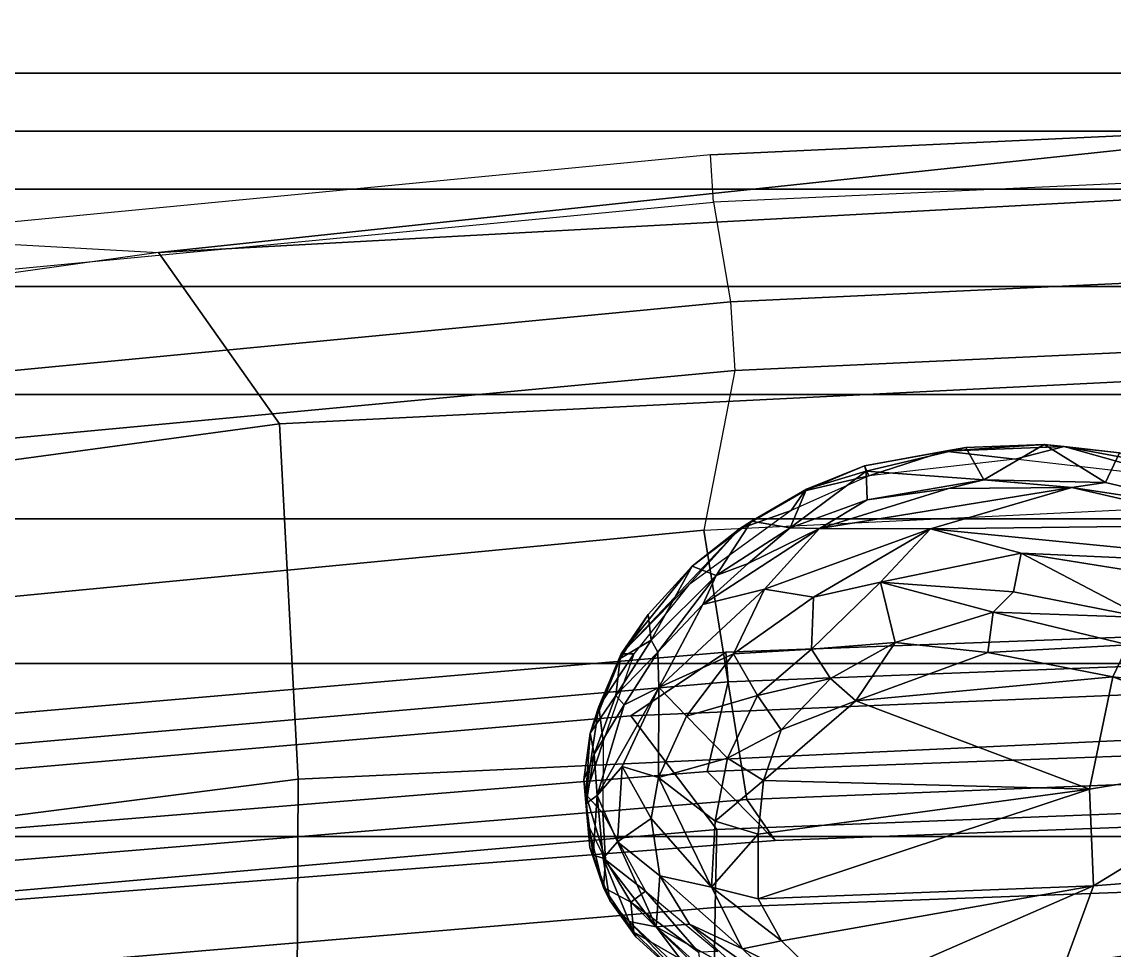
# Model space of a CAD drawing. Extents: x -14.5 to 14.5, y -12.2 to 16.5.
# Drawn here: x -2.193 to -0.826, y 8.627 to 9.789 of the extents above; entities that cross this region are included whole.
import ezdxf

# ---------------------------------------------------------------- set-up
doc = ezdxf.new("R2010")
doc.units = 0
doc.header["$MEASUREMENT"] = 0
doc.layers.add('FABRICBACK', color=82, linetype='Continuous')
doc.layers.add('SEAT-FRAME', color=253, linetype='Continuous')

msp = doc.modelspace()

# ---------------------------------------------------------------- linework, layer by layer
at = {"layer": 'FABRICBACK'}
for points in [[(-10.4044, 9.8016, 36.4281), (-10.3932, 9.7244, 36.0941), (10.3932, 9.7244, 36.0941), (10.4044, 9.8016, 36.4281)], [(-10.3406, 9.6518, 35.7341), (10.3406, 9.6518, 35.7341), (10.3932, 9.7244, 36.0941), (-10.3932, 9.7244, 36.0941)], [(-10.3406, 9.6518, 35.7341), (-10.2586, 9.5792, 35.3505), (10.2586, 9.5792, 35.3505), (10.3406, 9.6518, 35.7341)], [(-10.0969, 9.4573, 34.7136), (10.0969, 9.4573, 34.7136), (10.2586, 9.5792, 35.3505), (-10.2586, 9.5792, 35.3505)], [(-10.0969, 9.4573, 34.7136), (-9.9028, 9.322, 34.055), (9.9028, 9.322, 34.055), (10.0969, 9.4573, 34.7136)], [(-9.6908, 9.1664, 33.4116), (9.6908, 9.1664, 33.4116), (9.9028, 9.322, 34.055), (-9.9028, 9.322, 34.055)], [(-9.6908, 9.1664, 33.4116), (-9.4718, 8.9853, 32.7918), (9.4718, 8.9853, 32.7918), (9.6908, 9.1664, 33.4116)], [(-9.2434, 8.7689, 32.1697), (9.2434, 8.7689, 32.1697), (9.4718, 8.9853, 32.7918), (-9.4718, 8.9853, 32.7918)], [(-9.2434, 8.7689, 32.1697), (-8.7726, 8.2879, 30.9385), (8.7726, 8.2879, 30.9385), (9.2434, 8.7689, 32.1697)]]:
    msp.add_3dface(points, dxfattribs=at)
at = {"layer": 'SEAT-FRAME'}
for points in [[(0, 9.6101, 17.3709), (0, 9.6673, 17.2454), (-0.5215, 9.6598, 17.2477), (-2.022, 9.4997, 17.4056)], [(-2.022, 9.4997, 17.4056), (-0.5215, 9.6598, 17.2477), (-1.3309, 9.6223, 17.2609), (-2.3893, 9.5205, 17.2979)], [(-0.5215, 9.6598, 17.2477), (-0.5501, 9.5985, 17.1235), (-1.3272, 9.563, 17.1356), (-1.3309, 9.6223, 17.2609)], [(-1.3272, 9.563, 17.1356), (-1.3309, 9.6223, 17.2609), (-2.3893, 9.5205, 17.2979), (-2.4763, 9.4531, 17.1752)], [(-1.8706, 9.2853, 17.4321), (0, 9.3787, 17.4091), (0, 9.6101, 17.3709), (-2.022, 9.4997, 17.4056)], [(-1.3272, 9.563, 17.1356), (-1.306, 9.4383, 17.1007), (-0.5459, 9.4742, 17.0888), (-0.5501, 9.5985, 17.1235)], [(-2.4952, 9.3242, 17.14), (-2.4763, 9.4531, 17.1752), (-1.3272, 9.563, 17.1356), (-1.306, 9.4383, 17.1007)], [(-2.3893, 9.5205, 17.2979), (-2.022, 9.4997, 17.4056), (-3.1984, 9.3346, 17.458), (-3.5302, 9.3475, 17.3611)], [(-1.8706, 9.2853, 17.4321), (-2.022, 9.4997, 17.4056), (-3.1984, 9.3346, 17.458), (-3.2031, 9.1049, 17.4754)], [(-1.306, 9.4383, 17.1007), (-1.3005, 9.3521, 17.089), (-0.5434, 9.3874, 17.0766), (-0.5459, 9.4742, 17.0888)], [(-2.4852, 9.2411, 17.1296), (-2.4952, 9.3242, 17.14), (-1.306, 9.4383, 17.1007), (-1.3005, 9.3521, 17.089)], [(-1.3005, 9.3521, 17.089), (-1.3394, 9.1524, 16.9839), (-0.5744, 9.1895, 16.9696), (-0.5434, 9.3874, 17.0766)], [(-1.8706, 9.2853, 17.4321), (-1.847, 8.8405, 17.2012), (0, 8.9275, 17.1729), (0, 9.3787, 17.4091)], [(-2.4822, 9.0426, 17.0267), (-2.4852, 9.2411, 17.1296), (-1.3005, 9.3521, 17.089), (-1.3394, 9.1524, 16.9839)], [(-3.182, 8.6695, 17.2553), (-1.847, 8.8405, 17.2012), (-1.8706, 9.2853, 17.4321), (-3.2031, 9.1049, 17.4754)], [(-0.8884, 9.2569, 17.3847), (-1.0378, 9.2513, 17.3873), (-0.9135, 9.2594, 17.4056)], [(-0.9135, 9.2594, 17.4056), (-1.0378, 9.2513, 17.3873), (-1.0112, 9.2556, 17.4076)], [(-0.9498, 9.2413, 17.3772), (-1.0378, 9.2513, 17.3873), (-0.8884, 9.2569, 17.3847)], [(-0.9887, 9.2153, 17.4481), (-0.9135, 9.2594, 17.4056), (-1.0112, 9.2556, 17.4076)], [(-0.9135, 9.2594, 17.4056), (-0.9887, 9.2153, 17.4481), (-0.8366, 9.2118, 17.4434)], [(-0.8884, 9.2569, 17.3847), (-0.7501, 9.2183, 17.3673), (-0.9498, 9.2413, 17.3772)], [(-0.9135, 9.2594, 17.4056), (-0.8192, 9.249, 17.4028), (-0.8884, 9.2569, 17.3847)], [(-0.8366, 9.2118, 17.4434), (-0.8192, 9.249, 17.4028), (-0.9135, 9.2594, 17.4056)], [(-0.7501, 9.2183, 17.3673), (-0.8884, 9.2569, 17.3847), (-0.7201, 9.2256, 17.3749)], [(-0.8192, 9.249, 17.4028), (-0.7201, 9.2256, 17.3749), (-0.8884, 9.2569, 17.3847)], [(-1.1382, 9.233, 17.3966), (-1.136, 9.2261, 17.4124), (-1.0112, 9.2556, 17.4076)], [(-1.0112, 9.2556, 17.4076), (-1.0378, 9.2513, 17.3873), (-1.1382, 9.233, 17.3966)], [(-1.1382, 9.233, 17.3966), (-1.0378, 9.2513, 17.3873), (-1.133, 9.2205, 17.3783)], [(-1.136, 9.2261, 17.4124), (-0.9887, 9.2153, 17.4481), (-1.0112, 9.2556, 17.4076)], [(-0.9498, 9.2413, 17.3772), (-1.133, 9.2205, 17.3783), (-1.0378, 9.2513, 17.3873)], [(-0.8366, 9.2118, 17.4434), (-0.6868, 9.1766, 17.4309), (-0.8192, 9.249, 17.4028)], [(-1.1382, 9.233, 17.3966), (-1.133, 9.2205, 17.3783), (-1.213, 9.2014, 17.3808)], [(-1.213, 9.2014, 17.3808), (-1.2107, 9.2035, 17.4012), (-1.1382, 9.233, 17.3966)], [(-1.2107, 9.2035, 17.4012), (-1.136, 9.2261, 17.4124), (-1.1382, 9.233, 17.3966)], [(-1.2107, 9.2035, 17.4012), (-1.2312, 9.1552, 17.4364), (-1.136, 9.2261, 17.4124)], [(-1.2312, 9.1552, 17.4364), (-1.1349, 9.1901, 17.447), (-1.136, 9.2261, 17.4124)], [(-1.213, 9.2014, 17.3808), (-1.133, 9.2205, 17.3783), (-1.23, 9.1768, 17.3684)], [(-0.9887, 9.2153, 17.4481), (-1.136, 9.2261, 17.4124), (-1.1349, 9.1901, 17.447)], [(-0.9887, 9.2153, 17.4481), (-1.1349, 9.1901, 17.447), (-1.0332, 9.2046, 17.4538)], [(-0.9887, 9.2153, 17.4481), (-1.0332, 9.2046, 17.4538), (-0.8786, 9.2059, 17.4525)], [(-0.8786, 9.2059, 17.4525), (-0.8366, 9.2118, 17.4434), (-0.9887, 9.2153, 17.4481)], [(-1.2945, 9.1538, 17.3696), (-1.2107, 9.2035, 17.4012), (-1.213, 9.2014, 17.3808)], [(-1.2945, 9.1538, 17.3696), (-1.2795, 9.1636, 17.3921), (-1.2107, 9.2035, 17.4012)], [(-1.213, 9.2014, 17.3808), (-1.23, 9.1768, 17.3684), (-1.2945, 9.1538, 17.3696)], [(-1.2107, 9.2035, 17.4012), (-1.2795, 9.1636, 17.3921), (-1.2312, 9.1552, 17.4364)], [(-1.0556, 9.154, 17.4429), (-0.8786, 9.2059, 17.4525), (-1.1945, 9.1544, 17.4482)], [(-1.1945, 9.1544, 17.4482), (-0.8786, 9.2059, 17.4525), (-1.0332, 9.2046, 17.4538)], [(-1.0332, 9.2046, 17.4538), (-1.1349, 9.1901, 17.447), (-1.1945, 9.1544, 17.4482)], [(-0.8786, 9.2059, 17.4525), (-1.0556, 9.154, 17.4429), (-0.6739, 9.1584, 17.4334)], [(-0.8366, 9.2118, 17.4434), (-0.8786, 9.2059, 17.4525), (-0.6868, 9.1766, 17.4309)], [(-0.8786, 9.2059, 17.4525), (-0.6739, 9.1584, 17.4334), (-0.6868, 9.1766, 17.4309)], [(-0.45, 8.8487, 16.6471), (-1.2857, 8.8152, 16.6637), (-1.3394, 9.1524, 16.9839), (-0.5744, 9.1895, 16.9696)], [(-1.1945, 9.1544, 17.4482), (-1.1349, 9.1901, 17.447), (-1.2312, 9.1552, 17.4364)], [(-1.23, 9.1768, 17.3684), (-1.3579, 9.0839, 17.3321), (-1.2945, 9.1538, 17.3696)], [(-1.2795, 9.1636, 17.3921), (-1.3541, 9.1071, 17.3649), (-1.3241, 9.0955, 17.4135)], [(-1.2795, 9.1636, 17.3921), (-1.2945, 9.1538, 17.3696), (-1.3541, 9.1071, 17.3649)], [(-1.2312, 9.1552, 17.4364), (-1.2795, 9.1636, 17.3921), (-1.3241, 9.0955, 17.4135)], [(-2.3823, 8.7241, 16.7124), (-2.4822, 9.0426, 17.0267), (-1.3394, 9.1524, 16.9839), (-1.2857, 8.8152, 16.6637)], [(-1.4428, 8.9974, 17.2885), (-1.3541, 9.1071, 17.3649), (-1.2945, 9.1538, 17.3696)], [(-1.4428, 8.9974, 17.2885), (-1.2945, 9.1538, 17.3696), (-1.3579, 9.0839, 17.3321)], [(-1.1945, 9.1544, 17.4482), (-1.2839, 9.1106, 17.4322), (-1.3406, 9.0594, 17.4127)], [(-1.3406, 9.0594, 17.4127), (-1.2635, 9.0783, 17.4202), (-1.1945, 9.1544, 17.4482)], [(-1.2312, 9.1552, 17.4364), (-1.3241, 9.0955, 17.4135), (-1.2839, 9.1106, 17.4322)], [(-1.2839, 9.1106, 17.4322), (-1.1945, 9.1544, 17.4482), (-1.2312, 9.1552, 17.4364)], [(-1.2635, 9.0783, 17.4202), (-1.0556, 9.154, 17.4429), (-1.1945, 9.1544, 17.4482)], [(-1.2635, 9.0783, 17.4202), (-1.2022, 9.0686, 17.4222), (-1.0556, 9.154, 17.4429)], [(-1.2022, 9.0686, 17.4222), (-1.1183, 9.0871, 17.4337), (-1.0556, 9.154, 17.4429)], [(-1.0556, 9.154, 17.4429), (-1.1183, 9.0871, 17.4337), (-0.9423, 9.1235, 17.4364)], [(-0.6739, 9.1584, 17.4334), (-1.0556, 9.154, 17.4429), (-0.5763, 9.107, 17.4083)], [(-0.5763, 9.107, 17.4083), (-1.0556, 9.154, 17.4429), (-0.9423, 9.1235, 17.4364)], [(-0.9516, 9.0753, 17.4528), (-0.9423, 9.1235, 17.4364), (-1.1183, 9.0871, 17.4337)], [(-0.9423, 9.1235, 17.4364), (-0.9516, 9.0753, 17.4528), (-0.7888, 9.0432, 17.4472)], [(-0.7073, 9.0858, 17.4122), (-0.9423, 9.1235, 17.4364), (-0.7888, 9.0432, 17.4472)], [(-0.9423, 9.1235, 17.4364), (-0.7073, 9.0858, 17.4122), (-0.5763, 9.107, 17.4083)], [(-1.4428, 8.9974, 17.2885), (-1.4092, 9.0467, 17.3358), (-1.3541, 9.1071, 17.3649)], [(-1.3541, 9.1071, 17.3649), (-1.4092, 9.0467, 17.3358), (-1.4052, 9.0148, 17.3712)], [(-1.3241, 9.0955, 17.4135), (-1.3541, 9.1071, 17.3649), (-1.4052, 9.0148, 17.3712)], [(-1.3241, 9.0955, 17.4135), (-1.3406, 9.0594, 17.4127), (-1.2839, 9.1106, 17.4322)], [(-1.3241, 9.0955, 17.4135), (-1.4052, 9.0148, 17.3712), (-1.3971, 8.9996, 17.3794)], [(-1.3406, 9.0594, 17.4127), (-1.3241, 9.0955, 17.4135), (-1.3971, 8.9996, 17.3794)], [(-1.4428, 8.9974, 17.2885), (-1.3579, 9.0839, 17.3321), (-1.4268, 8.9975, 17.2804)], [(-1.2045, 9.0034, 17.4369), (-1.1183, 9.0871, 17.4337), (-1.2022, 9.0686, 17.4222)], [(-1.1, 9.0118, 17.4651), (-1.1183, 9.0871, 17.4337), (-1.2045, 9.0034, 17.4369)], [(-1.1183, 9.0871, 17.4337), (-1.1, 9.0118, 17.4651), (-0.9773, 9.0498, 17.4654)], [(-1.1183, 9.0871, 17.4337), (-0.9773, 9.0498, 17.4654), (-0.9516, 9.0753, 17.4528)], [(-1.2635, 9.0783, 17.4202), (-1.3956, 8.9552, 17.3507), (-1.302, 8.9977, 17.3875)], [(-1.2635, 9.0783, 17.4202), (-1.3406, 9.0594, 17.4127), (-1.3956, 8.9552, 17.3507)], [(-1.2022, 9.0686, 17.4222), (-1.2635, 9.0783, 17.4202), (-1.302, 8.9977, 17.3875)], [(-1.2045, 9.0034, 17.4369), (-1.2022, 9.0686, 17.4222), (-1.302, 8.9977, 17.3875)], [(-0.9516, 9.0753, 17.4528), (-0.9773, 9.0498, 17.4654), (-0.7888, 9.0432, 17.4472)], [(-1.3956, 8.9552, 17.3507), (-1.3406, 9.0594, 17.4127), (-1.3971, 8.9996, 17.3794)], [(-1.4442, 8.9916, 17.3045), (-1.4052, 9.0148, 17.3712), (-1.4092, 9.0467, 17.3358)], [(-1.4442, 8.9916, 17.3045), (-1.4092, 9.0467, 17.3358), (-1.4428, 8.9974, 17.2885)], [(-1.1, 9.0118, 17.4651), (-0.9838, 8.999, 17.4711), (-0.9773, 9.0498, 17.4654)], [(-0.8084, 9.0089, 17.4583), (-0.9773, 9.0498, 17.4654), (-0.9838, 8.999, 17.4711)], [(-0.7888, 9.0432, 17.4472), (-0.9773, 9.0498, 17.4654), (-0.8084, 9.0089, 17.4583)], [(-1.4309, 8.9199, 15.6519), (-1.3118, 8.9994, 16.0002), (-0.4376, 9.0325, 15.9816), (-0.5855, 8.9557, 15.6296)], [(-1.3118, 8.9994, 16.0002), (-1.309, 8.9623, 16.1707), (-0.4366, 8.9961, 16.1529), (-0.4376, 9.0325, 15.9816)], [(-1.4494, 8.9454, 17.3288), (-1.4052, 9.0148, 17.3712), (-1.4442, 8.9916, 17.3045)], [(-1.4494, 8.9454, 17.3288), (-1.3971, 8.9996, 17.3794), (-1.4052, 9.0148, 17.3712)], [(-1.2045, 9.0034, 17.4369), (-1.1807, 8.9667, 17.4495), (-1.1, 9.0118, 17.4651)], [(-1.1491, 8.9385, 17.4482), (-1.1, 9.0118, 17.4651), (-1.1807, 8.9667, 17.4495)], [(-1.1, 9.0118, 17.4651), (-1.1491, 8.9385, 17.4482), (-0.9838, 8.999, 17.4711)], [(-1.4309, 8.9199, 15.6519), (-2.6935, 8.8109, 15.7211), (-2.6175, 8.8872, 16.0644), (-1.3118, 8.9994, 16.0002)], [(-1.3118, 8.9994, 16.0002), (-2.6175, 8.8872, 16.0644), (-2.6117, 8.8488, 16.2329), (-1.309, 8.9623, 16.1707)], [(-1.4709, 8.9316, 17.2431), (-1.4817, 8.8984, 17.2371), (-1.4428, 8.9974, 17.2885)], [(-1.4428, 8.9974, 17.2885), (-1.4817, 8.8984, 17.2371), (-1.4442, 8.9916, 17.3045)], [(-1.4655, 8.8879, 17.1999), (-1.4709, 8.9316, 17.2431), (-1.4268, 8.9975, 17.2804)], [(-1.4428, 8.9974, 17.2885), (-1.4268, 8.9975, 17.2804), (-1.4709, 8.9316, 17.2431)], [(-1.4494, 8.9454, 17.3288), (-1.4389, 8.9338, 17.337), (-1.3971, 8.9996, 17.3794)], [(-1.3956, 8.9552, 17.3507), (-1.3971, 8.9996, 17.3794), (-1.4389, 8.9338, 17.337)], [(-1.302, 8.9977, 17.3875), (-1.3956, 8.9552, 17.3507), (-1.361, 8.9195, 17.3403)], [(-1.302, 8.9977, 17.3875), (-1.361, 8.9195, 17.3403), (-1.2721, 8.9454, 17.4097)], [(-1.302, 8.9977, 17.3875), (-1.2721, 8.9454, 17.4097), (-1.2045, 9.0034, 17.4369)], [(-1.2045, 9.0034, 17.4369), (-1.2721, 8.9454, 17.4097), (-1.1807, 8.9667, 17.4495)], [(-0.9838, 8.999, 17.4711), (-1.1491, 8.9385, 17.4482), (-0.8273, 8.9686, 17.4528)], [(-0.8084, 9.0089, 17.4583), (-0.9838, 8.999, 17.4711), (-0.8273, 8.9686, 17.4528)], [(-0.8084, 9.0089, 17.4583), (-0.8273, 8.9686, 17.4528), (-0.6576, 8.9485, 17.4224)], [(-1.4817, 8.8984, 17.2371), (-1.4494, 8.9454, 17.3288), (-1.4442, 8.9916, 17.3045)], [(-1.309, 8.9623, 16.1707), (-1.3353, 8.8504, 16.3059), (-0.3452, 8.8871, 16.2863), (-0.4366, 8.9961, 16.1529)], [(-1.309, 8.9623, 16.1707), (-2.6117, 8.8488, 16.2329), (-2.4339, 8.7605, 16.3564), (-1.3353, 8.8504, 16.3059)], [(-1.3232, 8.7777, 15.3277), (-1.4309, 8.9199, 15.6519), (-0.5855, 8.9557, 15.6296), (-0.4414, 8.8124, 15.3056)], [(-1.2424, 8.9025, 17.4201), (-1.1807, 8.9667, 17.4495), (-1.2721, 8.9454, 17.4097)], [(-1.1807, 8.9667, 17.4495), (-1.2424, 8.9025, 17.4201), (-1.1491, 8.9385, 17.4482)], [(-0.8565, 8.828, 17.3512), (-0.8273, 8.9686, 17.4528), (-1.1491, 8.9385, 17.4482)], [(-0.8273, 8.9686, 17.4528), (-0.8565, 8.828, 17.3512), (-0.5771, 8.8749, 17.3758)], [(-0.8273, 8.9686, 17.4528), (-0.5771, 8.8749, 17.3758), (-0.6576, 8.9485, 17.4224)], [(-1.4817, 8.8984, 17.2371), (-1.4764, 8.8721, 17.2802), (-1.4494, 8.9454, 17.3288)], [(-1.4389, 8.9338, 17.337), (-1.4494, 8.9454, 17.3288), (-1.4764, 8.8721, 17.2802)], [(-1.3956, 8.9552, 17.3507), (-1.4729, 8.8203, 17.2531), (-1.4417, 8.8566, 17.2806)], [(-1.4729, 8.8203, 17.2531), (-1.3956, 8.9552, 17.3507), (-1.4389, 8.9338, 17.337)], [(-1.3956, 8.9552, 17.3507), (-1.4417, 8.8566, 17.2806), (-1.3959, 8.8428, 17.2842)], [(-1.3959, 8.8428, 17.2842), (-1.361, 8.9195, 17.3403), (-1.3956, 8.9552, 17.3507)], [(-1.3096, 8.867, 17.3783), (-1.2721, 8.9454, 17.4097), (-1.361, 8.9195, 17.3403)], [(-1.3096, 8.867, 17.3783), (-1.2424, 8.9025, 17.4201), (-1.2721, 8.9454, 17.4097)], [(-1.4709, 8.9316, 17.2431), (-1.4869, 8.8214, 17.155), (-1.4817, 8.8984, 17.2371)], [(-1.4709, 8.9316, 17.2431), (-1.4655, 8.8879, 17.1999), (-1.4869, 8.8214, 17.155)], [(-1.4729, 8.8203, 17.2531), (-1.4389, 8.9338, 17.337), (-1.4764, 8.8721, 17.2802)], [(-0.8565, 8.828, 17.3512), (-1.1491, 8.9385, 17.4482), (-1.2645, 8.839, 17.3828)], [(-1.1491, 8.9385, 17.4482), (-1.2424, 8.9025, 17.4201), (-1.2645, 8.839, 17.3828)], [(-1.3232, 8.7777, 15.3277), (-2.6409, 8.6625, 15.4028), (-2.6935, 8.8109, 15.7211), (-1.4309, 8.9199, 15.6519)], [(-1.8487, 8.4986, 16.8304), (0, 8.5815, 16.7975), (0, 8.9275, 17.1729), (-1.847, 8.8405, 17.2012)], [(-1.3959, 8.8428, 17.2842), (-1.3096, 8.867, 17.3783), (-1.361, 8.9195, 17.3403)], [(-1.2645, 8.839, 17.3828), (-1.2424, 8.9025, 17.4201), (-1.3096, 8.867, 17.3783)], [(-1.4817, 8.8984, 17.2371), (-1.4894, 8.8399, 17.189), (-1.4764, 8.8721, 17.2802)], [(-1.4869, 8.8214, 17.155), (-1.4894, 8.8399, 17.189), (-1.4817, 8.8984, 17.2371)], [(-1.4869, 8.8214, 17.155), (-1.4655, 8.8879, 17.1999), (-1.4659, 8.798, 17.1215)], [(-1.3353, 8.8504, 16.3059), (-1.2499, 8.7638, 16.473), (-0.3376, 8.7985, 16.4556), (-0.3452, 8.8871, 16.2863)], [(-0.8517, 8.7072, 17.2428), (-0.5771, 8.8749, 17.3758), (-0.8565, 8.828, 17.3512)], [(-0.4367, 8.7394, 17.2538), (-0.5771, 8.8749, 17.3758), (-0.8517, 8.7072, 17.2428)], [(-1.4894, 8.8399, 17.189), (-1.4866, 8.8101, 17.2258), (-1.4764, 8.8721, 17.2802)], [(-1.4866, 8.8101, 17.2258), (-1.4729, 8.8203, 17.2531), (-1.4764, 8.8721, 17.2802)], [(-1.3959, 8.8428, 17.2842), (-1.325, 8.7881, 17.3296), (-1.3096, 8.867, 17.3783)], [(-1.3096, 8.867, 17.3783), (-1.325, 8.7881, 17.3296), (-1.2645, 8.839, 17.3828)], [(-1.3353, 8.8504, 16.3059), (-2.4339, 8.7605, 16.3564), (-2.3595, 8.6774, 16.5195), (-1.2499, 8.7638, 16.473)], [(-1.4476, 8.7621, 17.2002), (-1.4417, 8.8566, 17.2806), (-1.4729, 8.8203, 17.2531)], [(-1.4476, 8.7621, 17.2002), (-1.4052, 8.7913, 17.2391), (-1.4417, 8.8566, 17.2806)], [(-1.4417, 8.8566, 17.2806), (-1.4052, 8.7913, 17.2391), (-1.3959, 8.8428, 17.2842)], [(-1.2499, 8.7638, 16.473), (-1.2857, 8.8152, 16.6637), (-0.45, 8.8487, 16.6471), (-0.3376, 8.7985, 16.4556)], [(-3.182, 8.6695, 17.2553), (-3.1534, 8.3407, 16.8923), (-1.8487, 8.4986, 16.8304), (-1.847, 8.8405, 17.2012)], [(-1.4866, 8.8101, 17.2258), (-1.4894, 8.8399, 17.189), (-1.4821, 8.7552, 17.1684)], [(-1.4869, 8.8214, 17.155), (-1.4843, 8.7831, 17.1374), (-1.4894, 8.8399, 17.189)], [(-1.4843, 8.7831, 17.1374), (-1.4821, 8.7552, 17.1684), (-1.4894, 8.8399, 17.189)], [(-1.4052, 8.7913, 17.2391), (-1.3296, 8.7055, 17.2588), (-1.3959, 8.8428, 17.2842)], [(-1.3959, 8.8428, 17.2842), (-1.3296, 8.7055, 17.2588), (-1.325, 8.7881, 17.3296)], [(-1.2714, 8.7719, 17.3318), (-1.2645, 8.839, 17.3828), (-1.325, 8.7881, 17.3296)], [(-1.2645, 8.839, 17.3828), (-1.2714, 8.7719, 17.3318), (-0.8565, 8.828, 17.3512)], [(-1.4869, 8.8214, 17.155), (-1.4659, 8.798, 17.1215), (-1.4626, 8.7395, 17.0696)], [(-1.4626, 8.7395, 17.0696), (-1.4843, 8.7831, 17.1374), (-1.4869, 8.8214, 17.155)], [(-1.4729, 8.8203, 17.2531), (-1.4866, 8.8101, 17.2258), (-1.4779, 8.7456, 17.1754)], [(-1.4779, 8.7456, 17.1754), (-1.4654, 8.7419, 17.1829), (-1.4729, 8.8203, 17.2531)], [(-1.4729, 8.8203, 17.2531), (-1.4654, 8.7419, 17.1829), (-1.4476, 8.7621, 17.2002)], [(-1.2714, 8.7719, 17.3318), (-1.2714, 8.691, 17.2605), (-0.8565, 8.828, 17.3512)], [(-0.8565, 8.828, 17.3512), (-1.2714, 8.691, 17.2605), (-0.8517, 8.7072, 17.2428)], [(-1.2499, 8.7638, 16.473), (-2.3595, 8.6774, 16.5195), (-2.3823, 8.7241, 16.7124), (-1.2857, 8.8152, 16.6637)], [(-1.4866, 8.8101, 17.2258), (-1.4821, 8.7552, 17.1684), (-1.4779, 8.7456, 17.1754)], [(-1.3232, 8.7777, 15.3277), (-0.4414, 8.8124, 15.3056), (-0.442, 8.7131, 15.2382), (-1.3251, 8.6799, 15.259)], [(-1.4659, 8.798, 17.1215), (-1.4124, 8.7006, 17.0118), (-1.4626, 8.7395, 17.0696)], [(-1.3945, 8.7196, 17.1723), (-1.4052, 8.7913, 17.2391), (-1.4476, 8.7621, 17.2002)], [(-1.4052, 8.7913, 17.2391), (-1.3945, 8.7196, 17.1723), (-1.3296, 8.7055, 17.2588)], [(-1.3251, 8.6799, 15.259), (-2.6448, 8.5688, 15.3311), (-2.6409, 8.6625, 15.4028), (-1.3232, 8.7777, 15.3277)], [(-1.4626, 8.7395, 17.0696), (-1.4649, 8.7049, 17.116), (-1.4843, 8.7831, 17.1374)], [(-1.4843, 8.7831, 17.1374), (-1.4649, 8.7049, 17.116), (-1.4821, 8.7552, 17.1684)], [(-1.2714, 8.7719, 17.3318), (-1.325, 8.7881, 17.3296), (-1.3296, 8.7055, 17.2588)], [(-1.2714, 8.7719, 17.3318), (-1.3296, 8.7055, 17.2588), (-1.2714, 8.691, 17.2605)], [(-1.4821, 8.7552, 17.1684), (-1.4649, 8.7049, 17.116), (-1.4779, 8.7456, 17.1754)], [(-1.3989, 8.6556, 17.0857), (-1.4476, 8.7621, 17.2002), (-1.4654, 8.7419, 17.1829)], [(-1.3989, 8.6556, 17.0857), (-1.3945, 8.7196, 17.1723), (-1.4476, 8.7621, 17.2002)], [(-1.4779, 8.7456, 17.1754), (-1.4649, 8.7049, 17.116), (-1.4571, 8.6888, 17.1142)], [(-1.4779, 8.7456, 17.1754), (-1.4571, 8.6888, 17.1142), (-1.4654, 8.7419, 17.1829)], [(-1.4329, 8.6625, 17.0969), (-1.3989, 8.6556, 17.0857), (-1.4654, 8.7419, 17.1829)], [(-1.4654, 8.7419, 17.1829), (-1.4571, 8.6888, 17.1142), (-1.4329, 8.6625, 17.0969)], [(-1.4649, 8.7049, 17.116), (-1.4626, 8.7395, 17.0696), (-1.4307, 8.6867, 17.0162)], [(-1.4124, 8.7006, 17.0118), (-1.4307, 8.6867, 17.0162), (-1.4626, 8.7395, 17.0696)], [(-0.9364, 8.4758, 16.996), (-0.4021, 8.5422, 17.0497), (-0.4367, 8.7394, 17.2538)], [(-0.8517, 8.7072, 17.2428), (-0.9364, 8.4758, 16.996), (-0.4367, 8.7394, 17.2538)], [(-1.3945, 8.7196, 17.1723), (-1.3989, 8.6556, 17.0857), (-1.3572, 8.6591, 17.1041)], [(-1.291, 8.6283, 17.1765), (-1.3296, 8.7055, 17.2588), (-1.3945, 8.7196, 17.1723)], [(-1.291, 8.6283, 17.1765), (-1.3945, 8.7196, 17.1723), (-1.3572, 8.6591, 17.1041)], [(-1.327, 8.5656, 15.2234), (-1.3251, 8.6799, 15.259), (-0.442, 8.7131, 15.2382), (-0.4426, 8.5983, 15.2032)], [(-1.4307, 8.6867, 17.0162), (-1.4271, 8.649, 17.0512), (-1.4649, 8.7049, 17.116)], [(-1.4649, 8.7049, 17.116), (-1.4271, 8.649, 17.0512), (-1.4571, 8.6888, 17.1142)], [(-1.3458, 8.6241, 16.9212), (-1.4307, 8.6867, 17.0162), (-1.4124, 8.7006, 17.0118)], [(-1.3216, 8.6249, 16.9129), (-1.3458, 8.6241, 16.9212), (-1.4124, 8.7006, 17.0118)], [(-1.2421, 8.6383, 17.2051), (-1.3296, 8.7055, 17.2588), (-1.291, 8.6283, 17.1765)], [(-1.2714, 8.691, 17.2605), (-1.3296, 8.7055, 17.2588), (-1.2421, 8.6383, 17.2051)], [(-0.8517, 8.7072, 17.2428), (-1.2714, 8.691, 17.2605), (-1.2421, 8.6383, 17.2051)], [(-0.8517, 8.7072, 17.2428), (-1.2421, 8.6383, 17.2051), (-1.1699, 8.568, 17.1224)], [(-0.8517, 8.7072, 17.2428), (-1.1699, 8.568, 17.1224), (-0.9364, 8.4758, 16.996)], [(-1.4571, 8.6888, 17.1142), (-1.4271, 8.649, 17.0512), (-1.4244, 8.6431, 17.0614)], [(-1.4329, 8.6625, 17.0969), (-1.4571, 8.6888, 17.1142), (-1.4244, 8.6431, 17.0614)], [(-1.4271, 8.649, 17.0512), (-1.4307, 8.6867, 17.0162), (-1.343, 8.6009, 16.9192)], [(-1.4307, 8.6867, 17.0162), (-1.3458, 8.6241, 16.9212), (-1.343, 8.6009, 16.9192)], [(-0.2963, 8.6934, 19.8967), (-0.9152, 8.6048, 19.8406), (-1.0487, 8.5618, 20.5148), (-0.338, 8.6717, 20.4976)], [(-0.2376, 8.6544, 19.5707), (-0.7358, 8.6071, 19.4538), (-0.9152, 8.6048, 19.8406), (-0.2963, 8.6934, 19.8967)], [(-2.6486, 8.4564, 15.2935), (-2.6448, 8.5688, 15.3311), (-1.3251, 8.6799, 15.259), (-1.327, 8.5656, 15.2234)], [(-0.338, 8.6717, 20.4976), (-1.0487, 8.5618, 20.5148), (-1.1524, 8.4976, 21.2889), (-0.368, 8.6056, 21.2913)], [(-1.3989, 8.6556, 17.0857), (-1.4329, 8.6625, 17.0969), (-1.3351, 8.5709, 16.9801)], [(-1.3502, 8.5757, 16.9709), (-1.4329, 8.6625, 17.0969), (-1.4244, 8.6431, 17.0614)], [(-1.4329, 8.6625, 17.0969), (-1.3502, 8.5757, 16.9709), (-1.3351, 8.5709, 16.9801)], [(-1.2848, 8.5929, 17.0214), (-1.3572, 8.6591, 17.1041), (-1.3989, 8.6556, 17.0857)], [(-1.3989, 8.6556, 17.0857), (-1.3158, 8.5804, 16.9903), (-1.2848, 8.5929, 17.0214)], [(-1.3351, 8.5709, 16.9801), (-1.3158, 8.5804, 16.9903), (-1.3989, 8.6556, 17.0857)], [(-1.2848, 8.5929, 17.0214), (-1.2285, 8.5679, 17.1031), (-1.3572, 8.6591, 17.1041)], [(-1.291, 8.6283, 17.1765), (-1.3572, 8.6591, 17.1041), (-1.2285, 8.5679, 17.1031)], [(-1.3502, 8.5757, 16.9709), (-1.4271, 8.649, 17.0512), (-1.343, 8.6009, 16.9192)], [(-1.4244, 8.6431, 17.0614), (-1.4271, 8.649, 17.0512), (-1.3502, 8.5757, 16.9709)], [(-1.291, 8.6283, 17.1765), (-1.1699, 8.568, 17.1224), (-1.2421, 8.6383, 17.2051)], [(-1.291, 8.6283, 17.1765), (-1.2285, 8.5679, 17.1031), (-1.1699, 8.568, 17.1224)]]:
    msp.add_3dface(points, dxfattribs=at)

doc.saveas('drawing.dxf')
